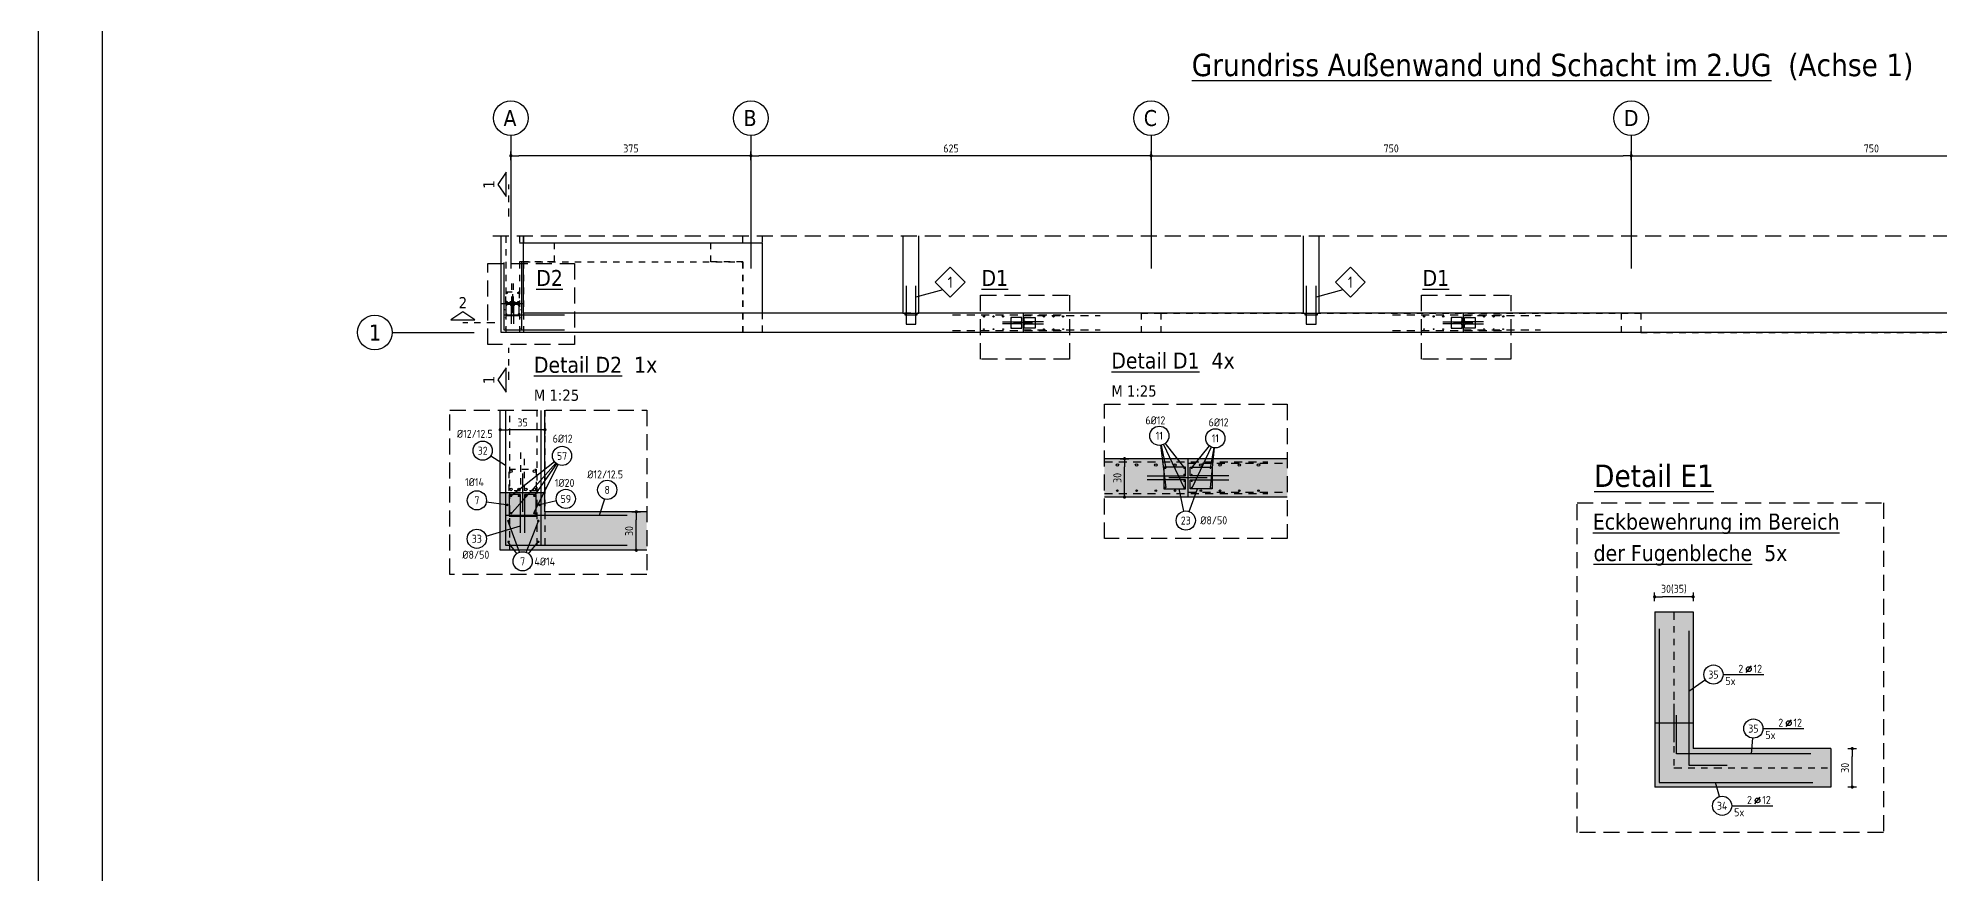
# Model space of a CAD drawing. Extents: x -30 to 112, y -12 to 52.
# Drawn here: x 0 to 29.71, y 16.11 to 29.16 of the extents above; entities that cross this region are included whole.
import ezdxf
from ezdxf.enums import TextEntityAlignment as Align

# ---------------------------------------------------------------- set-up
doc = ezdxf.new("R2010")
doc.units = 0
doc.header["$LTSCALE"] = 0.5
for name, pattern in [('AUSGEZOGEN', [1000.01, 1000, 0.01]), ('DASHDOTSMALL', [1.05, 0.5, -0.25, 0.05, -0.25]), ('DASHED', [0.75, 0.5, -0.25]), ('DOT', [0.175, 0.05, -0.125]), ('GETRENNT2', [0.625, 0.25, -0.125, 0, -0.125, 0, -0.125]), ('HIDDEN', [0.375, 0.25, -0.125]), ('HIDDEN2', [0.187, 0.125, -0.062]), ('PUNKT', [0.175, 0.05, -0.125]), ('STRICHLINIE', [0.75, 0.5, -0.25]), ('STRICHPUNKT2', [0.55, 0.25, -0.125, 0.05, -0.125])]:
    doc.linetypes.add(name, pattern=pattern)
for name, color, linetype in [('1.UG', 7, 'Continuous'), ('ACHSEN', 7, 'Continuous'), ('AFU', 7, 'Continuous'), ('BETON', 7, 'Continuous'), ('Brüstung 1.UG', 7, 'Continuous'), ('DETAIL', 7, 'Continuous'), ('Fugenband', 7, 'Continuous'), ('grau_mittel', 7, 'Continuous'), ('HBT', 7, 'Continuous'), ('HILFE', 7, 'Continuous'), ('MASSE', 7, 'Continuous'), ('OBJEKT', 7, 'Continuous'), ('RAHMEN', 7, 'Continuous'), ('RND', 7, 'Continuous'), ('SCHNITTE', 7, 'Continuous'), ('SFP_Achsen', 7, 'Continuous'), ('TEXT', 7, 'Continuous')]:
    doc.layers.add(name, color=color, linetype=linetype)
doc.layers.add('NOPLOT', color=7, linetype='Continuous', plot=False)
doc.styles.add('helv', font='tahoma.ttf')
doc.styles.add('txt', font='isocp.shx')
doc.linetypes.add('AFU_50K', pattern='A,0.15,["/",Standard,S=0.2,R=0,X=-0.01,Y=-0.1],0.07,["/",Standard,S=0.2,R=0,X=-0.01,Y=-0.1],0.15', length=0.37)
doc.dimstyles.new('DOT_I', dxfattribs={"dimscale": 0.5, "dimtxt": 0.25, "dimasz": 0.25, "dimexe": 0.1, "dimexo": 0.3, "dimgap": 0.1, "dimtad": 1, "dimdec": 3, "dimzin": 3, "dimtxsty": 'txt', "dimblk": 'DOT', "dimblk1": 'DOT', "dimblk2": 'DOT', "dimsah": 1, "dimcen": 0.1, "dimse1": 1, "dimse2": 1, "dimazin": 0, "dimtfac": 1, "dimtdec": 4, "dimtix": 1, "dimtmove": 2, "dimatfit": 3, "dimfxl": 0, "dimtvp": 1, "dimtolj": 1, "dimtzin": 0, "dimarcsym": 0})

# ---------------------------------------------------------------- blocks, each defined once
blk = doc.blocks.new('SCHN-2')
at = {"layer": 'SCHNITTE', "color": 6, "linetype": 'Continuous'}
blk.add_lwpolyline([(0.378, 0.088), (0, 0.34), (-0.378, 0.088)], close=True, dxfattribs=at)
at = {"layer": 'SCHNITTE', "color": 1, "linetype": 'DASHDOTSMALL', "style": 'helv'}
blk.add_attdef('SCHN-2', text='', height=0.35, dxfattribs=at).set_placement((0, 0.45), align=Align.CENTER)
blk = doc.blocks.new('RND_LEI')
at = {"layer": 'RND', "color": 7, "linetype": 'Continuous'}
blk.add_line((1.022, 0.066), (1.19, 0.27), dxfattribs=at)
for centre, radius in [((0, 0), 0.3), ((1.106, 0.168), 0.075)]:
    blk.add_circle(centre, radius, dxfattribs=at)
at = {"layer": 'RND', "color": 7, "linetype": 'Continuous', "style": 'txt'}
blk.add_attdef('POSL', text='', height=0.25, dxfattribs=at).set_placement((0, 0), align=Align.MIDDLE)
blk.add_attdef('ANZ', text='', height=0.25, dxfattribs=at).set_placement((0.931, 0.057), align=Align.RIGHT)
for tag, p in [('DUM', (1.253, 0.057)), ('ABSTD', (1.674, 0.057)), ('POSTXT', (0.374, -0.327))]:
    blk.add_attdef(tag, p, '', height=0.25, dxfattribs=at)
blk = doc.blocks.new('DOT')
at = {"layer": 'MASSE', "color": 7, "linetype": 'Continuous'}
for p, q in [((0, 0), (-1, 0)), ((0, 0.54), (0, -0.54))]:
    blk.add_line(p, q, dxfattribs=at)
at = {"layer": 'MASSE', "color": 7, "linetype": 'Continuous', "const_width": 0.2}
blk.add_lwpolyline([(-0.1, 0, 1), (0.1, 0, 1)], format="xyb", close=True, dxfattribs=at)
blk = doc.blocks.new('*D28')
at = {"layer": 'Defpoints', "color": 0, "linetype": 'AUSGEZOGEN', "transparency": 16777216}
for p in [(28.336, 18.069), (28.336, 18.069), (28.336, 17.469)]:
    blk.add_point(p, dxfattribs=at)
at = {"layer": 'MASSE', "color": 0, "linetype": 'AUSGEZOGEN', "lineweight": -2, "transparency": 16777216}
blk.add_line((28.336, 17.594), (28.336, 17.944), dxfattribs=at)
at = {"layer": 'MASSE', "color": 0, "linetype": 'AUSGEZOGEN', "lineweight": -2, "transparency": 16777216, "xscale": 0.125, "yscale": 0.125, "zscale": 0.125}
for p, rotation in [((28.336, 18.069), 90), ((28.336, 17.469), 270)]:
    blk.add_blockref('DOT', p, dxfattribs=dict(at, rotation=rotation))
at = {"layer": 'MASSE', "color": 0, "linetype": 'AUSGEZOGEN', "transparency": 16777216, "insert": (28.223, 17.769), "char_height": 0.125, "attachment_point": 5, "rotation": 90, "style": 'txt'}
blk.add_mtext('\\A1;30', dxfattribs=at)
blk = doc.blocks.new('*D29')
at = {"layer": 'Defpoints', "color": 0, "linetype": 'AUSGEZOGEN', "transparency": 16777216}
for p in [(25.25, 20.439), (25.25, 20.439), (25.85, 20.439)]:
    blk.add_point(p, dxfattribs=at)
at = {"layer": 'MASSE', "color": 0, "linetype": 'AUSGEZOGEN', "lineweight": -2, "transparency": 16777216}
blk.add_line((25.725, 20.439), (25.375, 20.439), dxfattribs=at)
at = {"layer": 'MASSE', "color": 0, "linetype": 'AUSGEZOGEN', "lineweight": -2, "transparency": 16777216, "xscale": 0.125, "yscale": 0.125, "zscale": 0.125, "rotation": 180}
blk.add_blockref('DOT', (25.25, 20.439), dxfattribs=at)
at = {"layer": 'MASSE', "color": 0, "linetype": 'AUSGEZOGEN', "lineweight": -2, "transparency": 16777216, "xscale": 0.125, "yscale": 0.125, "zscale": 0.125}
blk.add_blockref('DOT', (25.85, 20.439), dxfattribs=at)
at = {"layer": 'MASSE', "color": 0, "linetype": 'AUSGEZOGEN', "transparency": 16777216, "insert": (25.55, 20.558), "char_height": 0.125, "attachment_point": 5, "style": 'txt'}
blk.add_mtext('\\A1;30(35)', dxfattribs=at)
blk = doc.blocks.new('RND_HIN')
at = {"layer": 'RND', "color": 7, "linetype": 'Continuous'}
blk.add_circle((0, 0), 0.3, dxfattribs=at)
at = {"layer": 'RND', "color": 7, "linetype": 'Continuous', "style": 'txt'}
blk.add_attdef('POSI', text='', height=0.25, dxfattribs=at).set_placement((0, 0), align=Align.MIDDLE)
blk = doc.blocks.new('*D30')
at = {"layer": 'Defpoints', "color": 0, "linetype": 'AUSGEZOGEN', "transparency": 16777216}
for p in [(16.97, 22.596), (16.97, 22.596), (16.97, 21.996)]:
    blk.add_point(p, dxfattribs=at)
at = {"layer": 'MASSE', "color": 0, "linetype": 'AUSGEZOGEN', "lineweight": -2, "transparency": 16777216}
blk.add_line((16.97, 22.121), (16.97, 22.471), dxfattribs=at)
at = {"layer": 'MASSE', "color": 0, "linetype": 'AUSGEZOGEN', "lineweight": -2, "transparency": 16777216, "xscale": 0.125, "yscale": 0.125, "zscale": 0.125}
for p, rotation in [((16.97, 22.596), 90), ((16.97, 21.996), 270)]:
    blk.add_blockref('DOT', p, dxfattribs=dict(at, rotation=rotation))
at = {"layer": 'MASSE', "color": 0, "linetype": 'AUSGEZOGEN', "transparency": 16777216, "insert": (16.858, 22.296), "char_height": 0.125, "attachment_point": 5, "rotation": 90, "style": 'txt'}
blk.add_mtext('\\A1;30', dxfattribs=at)
blk = doc.blocks.new('*D31')
at = {"layer": 'Defpoints', "color": 0, "linetype": 'AUSGEZOGEN', "transparency": 16777216}
for p in [(9.344, 21.766), (9.344, 21.766), (9.344, 21.166)]:
    blk.add_point(p, dxfattribs=at)
at = {"layer": 'MASSE', "color": 0, "linetype": 'AUSGEZOGEN', "lineweight": -2, "transparency": 16777216}
blk.add_line((9.344, 21.291), (9.344, 21.641), dxfattribs=at)
at = {"layer": 'MASSE', "color": 0, "linetype": 'AUSGEZOGEN', "lineweight": -2, "transparency": 16777216, "xscale": 0.125, "yscale": 0.125, "zscale": 0.125}
for p, rotation in [((9.344, 21.766), 90), ((9.344, 21.166), 270)]:
    blk.add_blockref('DOT', p, dxfattribs=dict(at, rotation=rotation))
at = {"layer": 'MASSE', "color": 0, "linetype": 'AUSGEZOGEN', "transparency": 16777216, "insert": (9.232, 21.466), "char_height": 0.125, "attachment_point": 5, "rotation": 90, "style": 'txt'}
blk.add_mtext('\\A1;30', dxfattribs=at)
blk = doc.blocks.new('*D32')
at = {"layer": 'Defpoints', "color": 0, "linetype": 'AUSGEZOGEN', "transparency": 16777216}
for p in [(7.218, 23.048), (7.218, 23.048), (7.918, 23.048)]:
    blk.add_point(p, dxfattribs=at)
at = {"layer": 'MASSE', "color": 0, "linetype": 'AUSGEZOGEN', "lineweight": -2, "transparency": 16777216}
blk.add_line((7.793, 23.048), (7.343, 23.048), dxfattribs=at)
at = {"layer": 'MASSE', "color": 0, "linetype": 'AUSGEZOGEN', "lineweight": -2, "transparency": 16777216, "xscale": 0.125, "yscale": 0.125, "zscale": 0.125, "rotation": 180}
blk.add_blockref('DOT', (7.218, 23.048), dxfattribs=at)
at = {"layer": 'MASSE', "color": 0, "linetype": 'AUSGEZOGEN', "lineweight": -2, "transparency": 16777216, "xscale": 0.125, "yscale": 0.125, "zscale": 0.125}
blk.add_blockref('DOT', (7.918, 23.048), dxfattribs=at)
at = {"layer": 'MASSE', "color": 0, "linetype": 'AUSGEZOGEN', "transparency": 16777216, "insert": (7.568, 23.161), "char_height": 0.125, "attachment_point": 5, "style": 'txt'}
blk.add_mtext('\\A1;35', dxfattribs=at)
blk = doc.blocks.new('*D46')
at = {"layer": 'Defpoints', "color": 0, "linetype": 'AUSGEZOGEN', "transparency": 16777216}
for p in [(7.385, 27.327), (7.385, 27.327), (11.135, 27.327)]:
    blk.add_point(p, dxfattribs=at)
at = {"layer": 'MASSE', "color": 0, "linetype": 'AUSGEZOGEN', "lineweight": -2, "transparency": 16777216}
blk.add_line((11.01, 27.327), (7.51, 27.327), dxfattribs=at)
at = {"layer": 'MASSE', "color": 0, "linetype": 'AUSGEZOGEN', "lineweight": -2, "transparency": 16777216, "xscale": 0.125, "yscale": 0.125, "zscale": 0.125, "rotation": 180}
blk.add_blockref('DOT', (7.385, 27.327), dxfattribs=at)
at = {"layer": 'MASSE', "color": 0, "linetype": 'AUSGEZOGEN', "lineweight": -2, "transparency": 16777216, "xscale": 0.125, "yscale": 0.125, "zscale": 0.125}
blk.add_blockref('DOT', (11.135, 27.327), dxfattribs=at)
at = {"layer": 'MASSE', "color": 0, "linetype": 'AUSGEZOGEN', "transparency": 16777216, "insert": (9.26, 27.44), "char_height": 0.125, "attachment_point": 5, "style": 'txt'}
blk.add_mtext('\\A1;375', dxfattribs=at)
blk = doc.blocks.new('*D47')
at = {"layer": 'Defpoints', "color": 0, "linetype": 'AUSGEZOGEN', "transparency": 16777216}
for p in [(24.885, 27.327), (32.385, 27.327), (32.385, 27.327)]:
    blk.add_point(p, dxfattribs=at)
at = {"layer": 'MASSE', "color": 0, "linetype": 'AUSGEZOGEN', "lineweight": -2, "transparency": 16777216}
blk.add_line((25.01, 27.327), (32.26, 27.327), dxfattribs=at)
at = {"layer": 'MASSE', "color": 0, "linetype": 'AUSGEZOGEN', "lineweight": -2, "transparency": 16777216, "xscale": 0.125, "yscale": 0.125, "zscale": 0.125, "rotation": 180}
blk.add_blockref('DOT', (24.885, 27.327), dxfattribs=at)
at = {"layer": 'MASSE', "color": 0, "linetype": 'AUSGEZOGEN', "lineweight": -2, "transparency": 16777216, "xscale": 0.125, "yscale": 0.125, "zscale": 0.125}
blk.add_blockref('DOT', (32.385, 27.327), dxfattribs=at)
at = {"layer": 'MASSE', "color": 0, "linetype": 'AUSGEZOGEN', "transparency": 16777216, "insert": (28.635, 27.44), "char_height": 0.125, "attachment_point": 5, "style": 'txt'}
blk.add_mtext('\\A1;750', dxfattribs=at)
blk = doc.blocks.new('*D50')
at = {"layer": 'Defpoints', "color": 0, "linetype": 'AUSGEZOGEN', "transparency": 16777216}
for p in [(11.135, 27.327), (11.135, 27.327), (17.385, 27.327)]:
    blk.add_point(p, dxfattribs=at)
at = {"layer": 'MASSE', "color": 0, "linetype": 'AUSGEZOGEN', "lineweight": -2, "transparency": 16777216}
blk.add_line((17.26, 27.327), (11.26, 27.327), dxfattribs=at)
at = {"layer": 'MASSE', "color": 0, "linetype": 'AUSGEZOGEN', "lineweight": -2, "transparency": 16777216, "xscale": 0.125, "yscale": 0.125, "zscale": 0.125, "rotation": 180}
blk.add_blockref('DOT', (11.135, 27.327), dxfattribs=at)
at = {"layer": 'MASSE', "color": 0, "linetype": 'AUSGEZOGEN', "lineweight": -2, "transparency": 16777216, "xscale": 0.125, "yscale": 0.125, "zscale": 0.125}
blk.add_blockref('DOT', (17.385, 27.327), dxfattribs=at)
at = {"layer": 'MASSE', "color": 0, "linetype": 'AUSGEZOGEN', "transparency": 16777216, "insert": (14.26, 27.44), "char_height": 0.125, "attachment_point": 5, "style": 'txt'}
blk.add_mtext('\\A1;625', dxfattribs=at)
blk = doc.blocks.new('*D51')
at = {"layer": 'Defpoints', "color": 0, "linetype": 'AUSGEZOGEN', "transparency": 16777216}
for p in [(17.385, 27.327), (24.885, 27.327), (24.885, 27.327)]:
    blk.add_point(p, dxfattribs=at)
at = {"layer": 'MASSE', "color": 0, "linetype": 'AUSGEZOGEN', "lineweight": -2, "transparency": 16777216}
blk.add_line((17.51, 27.327), (24.76, 27.327), dxfattribs=at)
at = {"layer": 'MASSE', "color": 0, "linetype": 'AUSGEZOGEN', "lineweight": -2, "transparency": 16777216, "xscale": 0.125, "yscale": 0.125, "zscale": 0.125, "rotation": 180}
blk.add_blockref('DOT', (17.385, 27.327), dxfattribs=at)
at = {"layer": 'MASSE', "color": 0, "linetype": 'AUSGEZOGEN', "lineweight": -2, "transparency": 16777216, "xscale": 0.125, "yscale": 0.125, "zscale": 0.125}
blk.add_blockref('DOT', (24.885, 27.327), dxfattribs=at)
at = {"layer": 'MASSE', "color": 0, "linetype": 'AUSGEZOGEN', "transparency": 16777216, "insert": (21.135, 27.44), "char_height": 0.125, "attachment_point": 5, "style": 'txt'}
blk.add_mtext('\\A1;750', dxfattribs=at)
blk = doc.blocks.new('A0-38-0')
at = {"layer": 'RAHMEN'}
blk.add_line((0, 84.1), (0, 0), dxfattribs=at)
at = {"layer": 'RAHMEN', "color": 5}
blk.add_line((2, 83.6), (2, 0.5), dxfattribs=at)

msp = doc.modelspace()

# ---------------------------------------------------------------- hatches: boundary and pattern name
at = {"layer": 'grau_mittel'}
h = msp.add_hatch(color=61, dxfattribs=at)
h.paths.add_polyline_path([(17.96046, 21.99587), (17.96046, 22.59587), (16.65611, 22.59587), (16.65611, 21.99587)])
h.paths.add_polyline_path([(19.51143, 21.99587), (19.51143, 22.59587), (17.96046, 22.59587), (17.96046, 21.99587)])
for points in [[(9.50681, 21.16637), (9.50681, 21.76637), (7.91822, 21.76637), (7.91822, 22.06637), (7.21822, 22.06637), (7.21822, 21.16637)], [(25.85041, 18.0692), (25.85041, 20.20651), (25.25041, 20.20651), (25.25041, 17.4692), (28.00098, 17.4692), (28.00098, 18.0692)]]:
    msp.add_hatch(color=61, dxfattribs=at).paths.add_polyline_path(points)

# ---------------------------------------------------------------- linework, layer by layer
at = {"layer": '1.UG', "color": 171, "linetype": 'PUNKT', "lineweight": -2}
for p, q in [((7.51952, 26.07681), (7.51952, 25.96712)), ((7.51952, 25.96712), (7.58452, 25.96712)), ((7.51952, 25.66712), (7.51952, 24.56712)), ((7.58452, 25.66712), (7.51952, 25.66712)), ((7.78822, 23.35345), (7.78822, 21.16637))]:
    msp.add_line(p, q, dxfattribs=at)
at = {"layer": '1.UG', "color": 7, "linetype": 'PUNKT', "lineweight": -2}
for p, q in [((7.58452, 25.96712), (8.05952, 25.96712)), ((8.05952, 25.96712), (8.05952, 25.66712)), ((8.05952, 25.66712), (7.58452, 25.66712)), ((7.51952, 24.56712), (7.30952, 24.56712)), ((7.78822, 21.16637), (7.36822, 21.16637))]:
    msp.add_line(p, q, dxfattribs=at)
for points in [[(7.30952, 24.56712), (7.23452, 24.56712), (7.23452, 26.07681)], [(7.58452, 26.07681), (7.58452, 25.96712)], [(11.30952, 24.56712), (11.00952, 24.56712), (11.00952, 25.66712), (10.50952, 25.66712), (10.50952, 25.96712), (11.00952, 25.96712), (11.00952, 26.07681)], [(11.30952, 26.07681), (11.30952, 24.56712)], [(7.58452, 25.66712), (7.58452, 24.56712), (7.51952, 24.56712)], [(7.36822, 21.16637), (7.21822, 21.16637), (7.21822, 23.35345)], [(7.91822, 23.35345), (7.91822, 21.16637), (7.78822, 21.16637)]]:
    msp.add_lwpolyline(points, dxfattribs=at)
at = {"layer": '1.UG', "color": 171, "linetype": 'PUNKT', "lineweight": -2}
for points in [[(7.30952, 24.56712), (7.30952, 26.07681)], [(7.36822, 21.16637), (7.36822, 23.35345)]]:
    msp.add_lwpolyline(points, dxfattribs=at)
at = {"layer": '1.UG', "color": 7, "linetype": 'PUNKT', "lineweight": -2}
for points in [[(17.23452, 24.86712), (17.53452, 24.86712), (17.53452, 24.56712), (17.23452, 24.56712)], [(24.73452, 24.86712), (25.03452, 24.86712), (25.03452, 24.56712), (24.73452, 24.56712)]]:
    msp.add_lwpolyline(points, close=True, dxfattribs=at)
at = {"layer": 'ACHSEN', "color": 140, "linetype": 'AUSGEZOGEN'}
for p, q in [((7.38452, 27.64383), (7.38452, 25.5675)), ((11.13452, 27.64383), (11.13452, 25.5675)), ((17.38452, 27.64383), (17.38452, 25.5675)), ((24.88452, 27.64383), (24.88452, 25.5675)), ((5.5306, 24.56712), (6.81002, 24.56712))]:
    msp.add_line(p, q, dxfattribs=at)
at = {"layer": 'AFU', "color": 8, "linetype": 'AFU_50K'}
for p, q in [((7.23452, 25.01712), (7.58452, 25.01712)), ((13.50952, 24.86712), (13.75952, 24.86712)), ((15.38452, 24.86712), (15.38452, 24.56712)), ((19.75952, 24.86712), (20.00952, 24.86712)), ((22.25952, 24.86712), (22.25952, 24.56712)), ((17.96046, 22.59587), (17.96046, 21.99587)), ((7.21822, 22.06637), (7.91822, 22.06637)), ((25.25041, 18.4692), (25.85041, 18.4692))]:
    msp.add_line(p, q, dxfattribs=at)
at = {"layer": 'AFU', "color": 1, "linetype": 'AUSGEZOGEN'}
for p, q in [((7.40952, 25.16712), (7.40952, 24.86712)), ((15.53452, 24.71712), (15.23452, 24.71712)), ((22.40952, 24.71712), (22.10952, 24.71712)), ((7.56822, 22.36637), (7.56822, 21.76637)), ((18.26046, 22.29587), (17.66046, 22.29587))]:
    msp.add_line(p, q, dxfattribs=at)
at = {"layer": 'AFU', "color": 5, "linetype": 'AUSGEZOGEN'}
msp.add_line((25.55041, 18.7692), (25.55041, 18.1692), dxfattribs=at)
at = {"layer": 'BETON', "color": 6, "linetype": 'AUSGEZOGEN', "lineweight": -2}
for p, q in [((7.23452, 24.56712), (7.23452, 26.07681)), ((7.58452, 24.86712), (7.58452, 26.07681)), ((13.50952, 26.07681), (13.50952, 24.86712)), ((13.75952, 24.86712), (13.75952, 26.07681)), ((19.75952, 26.07681), (19.75952, 24.86712)), ((20.00952, 24.86712), (20.00952, 26.07681)), ((13.50952, 24.86712), (7.58452, 24.86712)), ((19.75952, 24.86712), (13.75952, 24.86712)), ((32.88452, 24.86712), (20.00952, 24.86712)), ((40.18452, 24.56712), (7.23452, 24.56712)), ((7.21822, 21.16637), (7.21822, 23.35345)), ((7.91822, 21.76637), (7.91822, 23.35345)), ((19.51143, 22.59587), (16.65611, 22.59587)), ((19.51143, 21.99587), (16.65611, 21.99587)), ((9.50681, 21.76637), (7.91822, 21.76637)), ((9.50681, 21.16637), (7.21822, 21.16637))]:
    msp.add_line(p, q, dxfattribs=at)
at = {"layer": 'BETON', "color": 6, "linetype": 'AUSGEZOGEN'}
for p, q in [((25.25041, 20.20651), (25.25041, 17.4692)), ((25.85041, 20.20651), (25.85041, 18.0692)), ((28.00098, 18.0692), (25.85041, 18.0692)), ((28.00098, 17.4692), (25.25041, 17.4692))]:
    msp.add_line(p, q, dxfattribs=at)
at = {"layer": 'Brüstung 1.UG', "color": 102, "linetype": 'DOT'}
for p, q in [((17.23452, 24.86712), (11.30952, 24.86712)), ((17.53452, 24.86712), (24.73452, 24.86712)), ((32.23452, 24.86712), (25.03452, 24.86712)), ((17.23452, 24.56712), (11.30952, 24.56712)), ((24.73452, 24.56712), (17.53452, 24.56712)), ((25.03452, 24.56712), (32.23452, 24.56712))]:
    msp.add_line(p, q, dxfattribs=at)
at = {"layer": 'DETAIL', "color": 102, "linetype": 'STRICHLINIE'}
for points in [[(7.02358, 24.37704), (7.02358, 25.64527), (8.37881, 25.64527), (8.37881, 24.37704)], [(14.71824, 24.14728), (14.71824, 25.14795), (16.11228, 25.14795), (16.11228, 24.14728)], [(21.60734, 24.14728), (21.60734, 25.14795), (23.00139, 25.14795), (23.00139, 24.14728)], [(6.43305, 20.78621), (6.43305, 23.35345), (9.50681, 23.35345), (9.50681, 20.78621)], [(16.65611, 21.34991), (16.65611, 23.44807), (19.51143, 23.44807), (19.51143, 21.34991)], [(24.04124, 16.76046), (24.04124, 21.90558), (28.82372, 21.90558), (28.82372, 16.76046)]]:
    msp.add_lwpolyline(points, close=True, dxfattribs=at)
at = {"layer": 'Fugenband', "color": 1, "linetype": 'GETRENNT2'}
for p, q in [((25.55041, 20.20651), (25.55041, 17.7692)), ((25.55041, 17.7692), (28.00098, 17.7692))]:
    msp.add_line(p, q, dxfattribs=at)
at = {"layer": 'HBT', "color": 1, "linetype": 'Continuous'}
for points in [[(14.01385, 25.35084), (14.24719, 25.58418), (14.48054, 25.35084), (14.24719, 25.11749)], [(20.26385, 25.35084), (20.49719, 25.58418), (20.73054, 25.35084), (20.49719, 25.11749)]]:
    msp.add_lwpolyline(points, close=True, dxfattribs=at)
at = {"layer": 'HBT', "color": 1, "linetype": 'AUSGEZOGEN'}
for points in [[(13.55752, 25.29712), (13.55752, 24.86712), (13.55752, 24.69712), (13.71152, 24.69712), (13.71152, 24.86712), (13.71152, 25.29712)], [(19.80752, 25.29712), (19.80752, 24.86712), (19.80752, 24.69712), (19.96152, 24.69712), (19.96152, 24.86712), (19.96152, 25.29712)]]:
    msp.add_lwpolyline(points, dxfattribs=at)
at = {"layer": 'HBT', "color": 102, "linetype": 'AUSGEZOGEN'}
for points in [[(13.54152, 24.86712), (13.72752, 24.86712), (13.72752, 24.83712), (13.54152, 24.83712)], [(19.79152, 24.86712), (19.97752, 24.86712), (19.97752, 24.83712), (19.79152, 24.83712)]]:
    msp.add_lwpolyline(points, close=True, dxfattribs=at)
at = {"layer": 'HILFE', "color": 102, "linetype": 'DASHED'}
msp.add_line((7.10116, 26.07681), (46.59119, 26.07681), dxfattribs=at)
at = {"layer": 'HILFE', "color": 102, "linetype": 'AUSGEZOGEN'}
for p, q in [((14.13052, 25.23417), (13.71152, 25.11705)), ((20.38052, 25.23417), (19.96152, 25.11705))]:
    msp.add_line(p, q, dxfattribs=at)
at = {"layer": 'NOPLOT', "color": 191, "linetype": 'AUSGEZOGEN'}
for p, q in [((25.25041, 20.20651), (25.85041, 20.20651)), ((28.00098, 18.0692), (28.00098, 17.4692))]:
    msp.add_line(p, q, dxfattribs=at)
at = {"layer": 'OBJEKT', "color": 7, "linetype": 'AUSGEZOGEN'}
for p, q in [((7.58452, 25.96712), (11.30952, 25.96712)), ((11.30952, 25.96712), (11.30952, 24.86712))]:
    msp.add_line(p, q, dxfattribs=at)
at = {"layer": 'OBJEKT', "color": 7, "linetype": 'HIDDEN2'}
for p, q in [((7.58452, 25.66712), (11.00952, 25.66712)), ((11.00952, 25.66712), (11.00952, 24.56712))]:
    msp.add_line(p, q, dxfattribs=at)
at = {"layer": 'RND', "color": 102, "linetype": 'AUSGEZOGEN'}
for p, q in [((7.07188, 22.64045), (7.29976, 22.4958)), ((17.53169, 22.80493), (17.61404, 22.14454)), ((17.54243, 22.80667), (17.61404, 22.4472)), ((17.57709, 22.8181), (17.89464, 22.14454)), ((17.60544, 22.83554), (17.90864, 22.4472)), ((18.29396, 22.79694), (18.01227, 22.4472)), ((18.32421, 22.77802), (18.02627, 22.14454)), ((18.36233, 22.76598), (18.30687, 22.4472)), ((18.3723, 22.76459), (18.30687, 22.14454)), ((8.06673, 22.54732), (7.3994, 22.02277)), ((8.08551, 22.52745), (7.40699, 21.75718)), ((8.09885, 22.51698), (7.74487, 22.00949)), ((8.11813, 22.50558), (7.74866, 21.75908)), ((17.8952, 21.77658), (17.82096, 22.12587)), ((17.97893, 21.77036), (18.11191, 22.12587)), ((7.00299, 21.92403), (7.31152, 21.87941)), ((8.09624, 21.93737), (7.83226, 21.87371)), ((8.8457, 21.96591), (8.76545, 21.70637)), ((6.99739, 21.38832), (7.53822, 21.5489)), ((7.51797, 21.13457), (7.33589, 21.63223)), ((7.62441, 21.13329), (7.82213, 21.63594)), ((7.47939, 21.11361), (7.34331, 21.29466)), ((7.66303, 21.11098), (7.811, 21.29651)), ((26.04406, 19.14018), (25.78201, 18.9612)), ((26.77805, 18.23245), (26.75502, 17.98876)), ((26.26282, 17.3201), (26.19988, 17.5392))]:
    msp.add_line(p, q, dxfattribs=at)
at = {"layer": 'RND', "color": 7, "linetype": 'AUSGEZOGEN'}
for p, q in [((26.31792, 19.22478), (26.95792, 19.22478)), ((26.94217, 18.38178), (27.58217, 18.38178)), ((26.45424, 17.17593), (27.09424, 17.17593))]:
    msp.add_line(p, q, dxfattribs=at)
at = {"layer": 'RND', "color": 1, "linetype": 'AUSGEZOGEN'}
for points in [[(7.27529, 25.65712), (7.27529, 24.60712), (7.55529, 24.60712), (7.55529, 25.65712)], [(8.22529, 24.83712), (7.27529, 24.83712), (7.27529, 24.60712), (8.22529, 24.60712)], [(7.29976, 23.34637), (7.29976, 21.24637), (7.85976, 21.24637), (7.85976, 23.34637)], [(17.32367, 22.32587), (17.92367, 22.32587), (17.92367, 22.46587), (17.58367, 22.46587), (17.58367, 22.12587), (17.92367, 22.12587), (17.92367, 22.26587), (17.32367, 22.26587)], [(18.59724, 22.32587), (17.99724, 22.32587), (17.99724, 22.46587), (18.33724, 22.46587), (18.33724, 22.12587), (17.99724, 22.12587), (17.99724, 22.26587), (18.59724, 22.26587)], [(7.53822, 21.43854), (7.53822, 22.03854), (7.35822, 22.03854), (7.35822, 21.69854), (7.77822, 21.69854), (7.77822, 22.03854), (7.59822, 22.03854), (7.59822, 21.43854)], [(9.19976, 21.70637), (7.29976, 21.70637), (7.29976, 21.24637), (9.19976, 21.24637)], [(25.32041, 19.9392), (25.32041, 17.5392), (27.72041, 17.5392)], [(25.78201, 19.9092), (25.78201, 17.8092), (26.38201, 17.8092)], [(27.69041, 17.98876), (25.59041, 17.98876), (25.59041, 18.58876)]]:
    msp.add_lwpolyline(points, dxfattribs=at)
at = {"layer": 'RND', "color": 7, "linetype": 'HIDDEN2'}
for points in [[(7.39452, 25.33029), (7.39452, 25.03029), (7.30452, 25.03029), (7.30452, 25.20029), (7.51452, 25.20029), (7.51452, 25.03029), (7.42452, 25.03029), (7.42452, 25.33029)], [(7.53822, 22.6927), (7.53822, 22.0927), (7.35822, 22.0927), (7.35822, 22.4327), (7.77822, 22.4327), (7.77822, 22.0927), (7.59822, 22.0927), (7.59822, 22.6927)]]:
    msp.add_lwpolyline(points, dxfattribs=at)
at = {"layer": 'RND', "color": 7, "linetype": 'AUSGEZOGEN'}
for points in [[(7.39452, 24.7032), (7.39452, 25.0032), (7.30452, 25.0032), (7.30452, 24.8332), (7.51452, 24.8332), (7.51452, 25.0032), (7.42452, 25.0032), (7.42452, 24.7032)], [(15.06613, 24.73212), (15.36613, 24.73212), (15.36613, 24.80212), (15.19613, 24.80212), (15.19613, 24.63212), (15.36613, 24.63212), (15.36613, 24.70212), (15.06613, 24.70212)], [(15.70291, 24.73212), (15.40291, 24.73212), (15.40291, 24.80212), (15.57291, 24.80212), (15.57291, 24.63212), (15.40291, 24.63212), (15.40291, 24.70212), (15.70291, 24.70212)], [(21.94113, 24.73212), (22.24113, 24.73212), (22.24113, 24.80212), (22.07113, 24.80212), (22.07113, 24.63212), (22.24113, 24.63212), (22.24113, 24.70212), (21.94113, 24.70212)], [(22.57791, 24.73212), (22.27791, 24.73212), (22.27791, 24.80212), (22.44791, 24.80212), (22.44791, 24.63212), (22.27791, 24.63212), (22.27791, 24.70212), (22.57791, 24.70212)]]:
    msp.add_lwpolyline(points, dxfattribs=at)
for points, const_width in [([(7.3194, 24.98649, 1), (7.3194, 24.99649, 1)], 0.01), ([(7.38089, 24.98649, 1), (7.38089, 24.99649, 1)], 0.01), ([(7.43845, 24.98649, -1), (7.43845, 24.99649, -1)], 0.01), ([(7.50153, 24.98649, -1), (7.50153, 24.99649, -1)], 0.01), ([(7.28495, 24.92104, 1), (7.29495, 24.92104, 1)], 0.01), ([(7.2959, 24.79556, 1), (7.3059, 24.79556, 1)], 0.01), ([(7.3194, 24.85113, 1), (7.3194, 24.86113, 1)], 0.01), ([(7.50153, 24.85113, -1), (7.50153, 24.86113, -1)], 0.01), ([(7.53722, 24.79556, -1), (7.52722, 24.79556, -1)], 0.01), ([(7.53654, 24.92079, 1), (7.54654, 24.92079, 1)], 0.01), ([(15.21131, 24.79278, -1), (15.20431, 24.79278, -1)], 0.007), ([(15.35861, 24.79278, -1), (15.35161, 24.79278, -1)], 0.007), ([(15.35861, 24.74271, -1), (15.35161, 24.74271, -1)], 0.007), ([(15.35861, 24.69152, 1), (15.35161, 24.69152, 1)], 0.007), ([(15.41043, 24.79278, 1), (15.41743, 24.79278, 1)], 0.007), ([(15.41043, 24.74271, 1), (15.41743, 24.74271, 1)], 0.007), ([(15.41043, 24.69152, -1), (15.41743, 24.69152, -1)], 0.007), ([(15.55772, 24.79278, 1), (15.56472, 24.79278, 1)], 0.007), ([(22.08631, 24.79278, -1), (22.07931, 24.79278, -1)], 0.007), ([(22.23361, 24.79278, -1), (22.22661, 24.79278, -1)], 0.007), ([(22.23361, 24.74271, -1), (22.22661, 24.74271, -1)], 0.007), ([(22.23361, 24.69152, 1), (22.22661, 24.69152, 1)], 0.007), ([(22.28543, 24.79278, 1), (22.29243, 24.79278, 1)], 0.007), ([(22.28543, 24.74271, 1), (22.29243, 24.74271, 1)], 0.007), ([(22.28543, 24.69152, -1), (22.29243, 24.69152, -1)], 0.007), ([(22.43272, 24.79278, 1), (22.43972, 24.79278, 1)], 0.007), ([(7.2959, 24.63305, 1), (7.3059, 24.63305, 1)], 0.01), ([(7.53722, 24.63305, -1), (7.52722, 24.63305, -1)], 0.01), ([(15.21131, 24.64145, 1), (15.20431, 24.64145, 1)], 0.007), ([(15.35861, 24.64145, 1), (15.35161, 24.64145, 1)], 0.007), ([(15.41043, 24.64145, -1), (15.41743, 24.64145, -1)], 0.007), ([(15.55772, 24.64145, -1), (15.56472, 24.64145, -1)], 0.007), ([(22.08631, 24.64145, 1), (22.07931, 24.64145, 1)], 0.007), ([(22.23361, 24.64145, 1), (22.22661, 24.64145, 1)], 0.007), ([(22.28543, 24.64145, -1), (22.29243, 24.64145, -1)], 0.007), ([(22.43272, 24.64145, -1), (22.43972, 24.64145, -1)], 0.007), ([(17.61404, 22.4472, -1), (17.60004, 22.4472, -1)], 0.014), ([(17.90864, 22.4472, -1), (17.89464, 22.4472, -1)], 0.014), ([(17.90864, 22.34706, -1), (17.89464, 22.34706, -1)], 0.014), ([(18.01227, 22.4472, 1), (18.02627, 22.4472, 1)], 0.014), ([(18.01227, 22.34706, 1), (18.02627, 22.34706, 1)], 0.014), ([(18.30687, 22.4472, 1), (18.32087, 22.4472, 1)], 0.014), ([(7.38797, 22.00512, 1), (7.38797, 22.02512, 1)], 0.02), ([(7.51097, 22.00512, 1), (7.51097, 22.02512, 1)], 0.02), ([(7.62608, 22.00512, -1), (7.62608, 22.02512, -1)], 0.02), ([(7.75225, 22.00512, -1), (7.75225, 22.02512, -1)], 0.02), ([(17.61404, 22.14454, 1), (17.60004, 22.14454, 1)], 0.014), ([(17.90864, 22.24469, 1), (17.89464, 22.24469, 1)], 0.014), ([(17.90864, 22.14454, 1), (17.89464, 22.14454, 1)], 0.014), ([(18.01227, 22.24469, -1), (18.02627, 22.24469, -1)], 0.014), ([(18.01227, 22.14454, -1), (18.02627, 22.14454, -1)], 0.014), ([(18.30687, 22.14454, -1), (18.32087, 22.14454, -1)], 0.014), ([(7.31909, 21.87421, 1), (7.33909, 21.87421, 1)], 0.02), ([(7.38797, 21.73438, 1), (7.38797, 21.75438, 1)], 0.02), ([(7.75225, 21.73438, -1), (7.75225, 21.75438, -1)], 0.02), ([(7.82226, 21.87371, 1), (7.84226, 21.87371, 1)], 0.02), ([(7.34098, 21.62326, 1), (7.36098, 21.62326, 1)], 0.02), ([(7.82362, 21.62326, -1), (7.80362, 21.62326, -1)], 0.02), ([(7.34098, 21.29824, 1), (7.36098, 21.29824, 1)], 0.02), ([(7.82362, 21.29824, -1), (7.80362, 21.29824, -1)], 0.02)]:
    msp.add_lwpolyline(points, format="xyb", close=True, dxfattribs=dict(at, const_width=const_width))
at = {"layer": 'RND', "color": 7, "linetype": 'HIDDEN'}
for points in [[(14.2805, 24.84297), (16.00952, 24.84297)], [(15.38452, 24.83154), (16.58989, 24.83154)], [(21.1555, 24.84297), (22.88452, 24.84297)], [(22.25952, 24.83154), (23.46489, 24.83154)], [(14.2805, 24.59544), (16.00952, 24.59544)], [(15.38452, 24.60579), (16.58989, 24.60579)], [(21.1555, 24.59544), (22.88452, 24.59544)], [(22.25952, 24.60579), (23.46489, 24.60579)], [(16.65611, 22.54758), (19.21046, 22.54758)], [(17.96046, 22.52471), (19.51143, 22.52471)], [(16.65611, 22.05252), (19.21046, 22.05252)], [(17.96046, 22.07321), (19.51143, 22.07321)]]:
    msp.add_lwpolyline(points, dxfattribs=at)
at = {"layer": 'RND', "color": 7, "linetype": 'AUSGEZOGEN'}
for centre, radius in [((7.3194, 25.18477), 0.01), ((7.3194, 25.042), 0.01), ((7.3815, 25.042), 0.01), ((7.43538, 25.042), 0.01), ((7.50234, 25.18477), 0.01), ((7.50234, 25.042), 0.01), ((14.77336, 24.81778), 0.01), ((14.92336, 24.81778), 0.01), ((15.07336, 24.81778), 0.01), ((15.71023, 24.81778), 0.01), ((15.86023, 24.81778), 0.01), ((16.01023, 24.81778), 0.01), ((21.64836, 24.81778), 0.01), ((21.79836, 24.81778), 0.01), ((21.94836, 24.81778), 0.01), ((22.58523, 24.81778), 0.01), ((22.73523, 24.81778), 0.01), ((22.88523, 24.81778), 0.01), ((14.77336, 24.61703), 0.006), ((14.92336, 24.61703), 0.006), ((15.07336, 24.61703), 0.006), ((15.71023, 24.61703), 0.006), ((15.86023, 24.61703), 0.006), ((16.01023, 24.61703), 0.006), ((21.64836, 24.61703), 0.006), ((21.79836, 24.61703), 0.006), ((21.94836, 24.61703), 0.006), ((22.58523, 24.61703), 0.006), ((22.73523, 24.61703), 0.006), ((22.88523, 24.61703), 0.006), ((7.38797, 22.40166), 0.02), ((7.75386, 22.40166), 0.02), ((16.85849, 22.4972), 0.02), ((17.15849, 22.4972), 0.02), ((17.45849, 22.4972), 0.02), ((17.75849, 22.4972), 0.02), ((18.16242, 22.4972), 0.02), ((18.46242, 22.4972), 0.02), ((18.76242, 22.4972), 0.02), ((19.06242, 22.4972), 0.02), ((7.38797, 22.11612), 0.02), ((7.51217, 22.11612), 0.02), ((7.61995, 22.11612), 0.02), ((7.75386, 22.11612), 0.02), ((16.85849, 22.0957), 0.012), ((17.15849, 22.0957), 0.012), ((17.45849, 22.0957), 0.012), ((17.75849, 22.0957), 0.012), ((18.16242, 22.0957), 0.012), ((18.46242, 22.0957), 0.012), ((18.76242, 22.0957), 0.012), ((19.06242, 22.0957), 0.012)]:
    msp.add_circle(centre, radius, dxfattribs=at)
at = {"layer": 'SCHNITTE', "color": 6, "linetype": 'STRICHPUNKT2'}
for p, q in [((7.35373, 26.37839), (7.35373, 26.87839)), ((7.13546, 24.71896), (6.63546, 24.71896)), ((7.35373, 23.82463), (7.35373, 24.32463))]:
    msp.add_line(p, q, dxfattribs=at)
at = {"layer": 'SFP_Achsen', "color": 7, "linetype": 'AUSGEZOGEN'}
for centre in [(7.38452, 27.9143), (11.13452, 27.9143), (17.38452, 27.9143), (24.88452, 27.9143), (5.26012, 24.56712)]:
    msp.add_circle(centre, 0.27048, dxfattribs=at)

# ---------------------------------------------------------------- block references
at = {"layer": 'RAHMEN', "color": 7, "xscale": 0.5, "yscale": 0.5, "zscale": 0.5}
msp.add_blockref('A0-38-0', (0, 0), dxfattribs=at)
at = {"layer": 'RND', "color": 7, "linetype": 'AUSGEZOGEN', "xscale": 0.5, "yscale": 0.5, "zscale": 0.5}
for name, p, values in [('RND_HIN', (17.51313, 22.95378), {'POSI': '11'}), ('RND_HIN', (18.38805, 22.91376), {'POSI': '11'}), ('RND_HIN', (6.94523, 22.72084), {'POSI': '32'}), ('RND_HIN', (8.18466, 22.64001), {'POSI': '57'}), ('RND_HIN', (6.85454, 21.94551), {'POSI': '7'}), ('RND_HIN', (8.24296, 21.96855), {'POSI': '59'}), ('RND_HIN', (8.89001, 22.10921), {'POSI': '8'}), ('RND_HIN', (17.92638, 21.62986), {'POSI': '23'}), ('RND_HIN', (6.85359, 21.34562), {'POSI': '33'}), ('RND_HIN', (7.56951, 20.9937), {'POSI': '7'}), ('RND_LEI', (26.16792, 19.22478), {'POSL': '35', 'DUM': '12', 'ANZ': '2', 'POSTXT': '5x'}), ('RND_LEI', (26.79217, 18.38178), {'POSL': '35', 'DUM': '12', 'ANZ': '2', 'POSTXT': '5x'}), ('RND_LEI', (26.30424, 17.17593), {'POSL': '34', 'DUM': '12', 'ANZ': '2', 'POSTXT': '5x'})]:
    msp.add_blockref(name, p, dxfattribs=at).add_auto_attribs(values)
at = {"layer": 'SCHNITTE', "color": 6, "linetype": 'STRICHPUNKT2', "xscale": 0.5, "yscale": 0.5, "zscale": 0.5, "rotation": 90}
for p in [(7.35373, 26.87839), (7.35373, 23.82463)]:
    msp.add_blockref('SCHN-2', p, dxfattribs=at).add_auto_attribs({'SCHN-2': '1'})
at = {"layer": 'SCHNITTE', "color": 6, "linetype": 'STRICHPUNKT2', "xscale": 0.5, "yscale": 0.5, "zscale": 0.5}
msp.add_blockref('SCHN-2', (6.63546, 24.71896), dxfattribs=at).add_auto_attribs({'SCHN-2': '2'})

# ---------------------------------------------------------------- texts
at = {"layer": 'HBT', "color": 1, "linetype": 'Continuous', "style": 'txt'}
for p in [(14.24719, 25.26287), (20.49719, 25.26287)]:
    msp.add_attdef('1', text='?', height=0.175, dxfattribs=at).set_placement(p, align=Align.CENTER)
at = {"layer": 'SFP_Achsen', "color": 6, "linetype": 'AUSGEZOGEN', "style": 'helv'}
for s, p in [('A', (7.27047, 27.78992)), ('B', (11.02047, 27.78992)), ('C', (17.27047, 27.78992)), ('D', (24.77047, 27.78992)), ('1', (5.16951, 24.44091))]:
    msp.add_text(s, height=0.25, dxfattribs=at).set_placement(p)
at = {"layer": 'TEXT', "color": 5, "linetype": 'AUSGEZOGEN', "style": 'helv'}
for s, p in [('%%UGrundriss Außenwand und Schacht im 2.UG%%U  (Achse 1)', (18.01971, 28.56891)), ('%%UDetail E1%%U ', (24.30444, 22.15446))]:
    msp.add_text(s, height=0.35, dxfattribs=at).set_placement(p)
at = {"layer": 'TEXT', "color": 6, "linetype": 'AUSGEZOGEN', "style": 'helv'}
for s, p in [('%%UD2', (7.78183, 25.29245)), ('%%UD1', (14.73626, 25.29245)), ('%%UD1', (21.62537, 25.29245)), ('%%UDetail D2%%U  1x', (7.74499, 23.93714)), ('%%UDetail D1%%U  4x', (16.76413, 24.00305)), ('%%uEckbewehrung im Bereich', (24.28408, 21.48876)), ('%%Uder Fugenbleche%%U  5x', (24.29632, 20.99734))]:
    msp.add_text(s, height=0.25, dxfattribs=at).set_placement(p)
at = {"layer": 'TEXT', "color": 1, "linetype": 'AUSGEZOGEN', "style": 'helv'}
for p in [(7.74499, 23.49964), (16.76413, 23.56555)]:
    msp.add_text('M 1:25', height=0.175, dxfattribs=at).set_placement(p)
at = {"layer": 'TEXT', "color": 7, "linetype": 'AUSGEZOGEN', "style": 'txt'}
for s, p in [('6%%C12', (17.29654, 23.13239)), ('6%%C12', (18.28376, 23.10043)), ('%%C12/12.5', (6.54263, 22.92134)), ('6%%C12', (8.03869, 22.84667)), ('1%%C14', (6.66957, 22.16748)), ('1%%C20', (8.07144, 22.1555)), ('%%C12/12.5', (8.57852, 22.28749)), ('%%C8/50', (18.15186, 21.57054)), ('%%C8/50', (6.62716, 21.03362)), ('4%%C14', (7.75283, 20.92725))]:
    msp.add_text(s, height=0.125, dxfattribs=at).set_placement(p)

# ---------------------------------------------------------------- dimensions: what is measured, and where the dimension line sits
at = {"layer": 'MASSE', "color": 7, "linetype": 'AUSGEZOGEN'}
for base, p1, p2, override, picture, middle in [((7.38452, 27.32725), (11.13452, 27.32725), (7.38452, 27.32725), {"dimdec": 0, "dimlfac": 100}, '*D46', (9.25952, 27.43975)), ((11.13452, 27.32725), (17.38452, 27.32725), (11.13452, 27.32725), {"dimdec": 0, "dimlfac": 100}, '*D50', (14.25952, 27.43977)), ((24.88452, 27.32725), (17.38452, 27.32725), (24.88452, 27.32725), {"dimdec": 0, "dimlfac": 100}, '*D51', (21.13452, 27.43975)), ((32.38452, 27.32725), (24.88452, 27.32725), (32.38452, 27.32725), {"dimdec": 0, "dimlfac": 100}, '*D47', (28.63452, 27.43975)), ((7.21822, 23.0483), (7.91822, 23.0483), (7.21822, 23.0483), {"dimdec": 0, "dimlfac": 50}, '*D32', (7.56822, 23.1608))]:
    dim = msp.add_linear_dim(base=base, p1=p1, p2=p2, dimstyle='DOT_I', override=override, dxfattribs=at)
    dim.commit()
    dim.dimension.update_dxf_attribs({"geometry": picture, "text_midpoint": middle})
for base, p1, p2, picture, middle in [((16.97003, 22.59587), (16.97003, 21.99587), (16.97003, 22.59587), '*D30', (16.85753, 22.29587)), ((9.34422, 21.76637), (9.34422, 21.16637), (9.34422, 21.76637), '*D31', (9.23172, 21.46637)), ((28.33553, 18.0692), (28.33553, 17.4692), (28.33553, 18.0692), '*D28', (28.22303, 17.7692))]:
    dim = msp.add_linear_dim(base=base, p1=p1, p2=p2, angle=90, dimstyle='DOT_I', override={"dimdec": 0, "dimlfac": 50}, dxfattribs=at)
    dim.commit()
    dim.dimension.update_dxf_attribs({"geometry": picture, "text_midpoint": middle})
dim = msp.add_linear_dim(base=(25.25041, 20.43921), p1=(25.85041, 20.43921), p2=(25.25041, 20.43921), text='<>(35)', dimstyle='DOT_I', override={"dimdec": 0, "dimlfac": 50}, dxfattribs=at)
dim.commit()
dim.dimension.update_dxf_attribs({"geometry": '*D29', "text_midpoint": (25.55041, 20.55796)})

doc.saveas('drawing.dxf')
